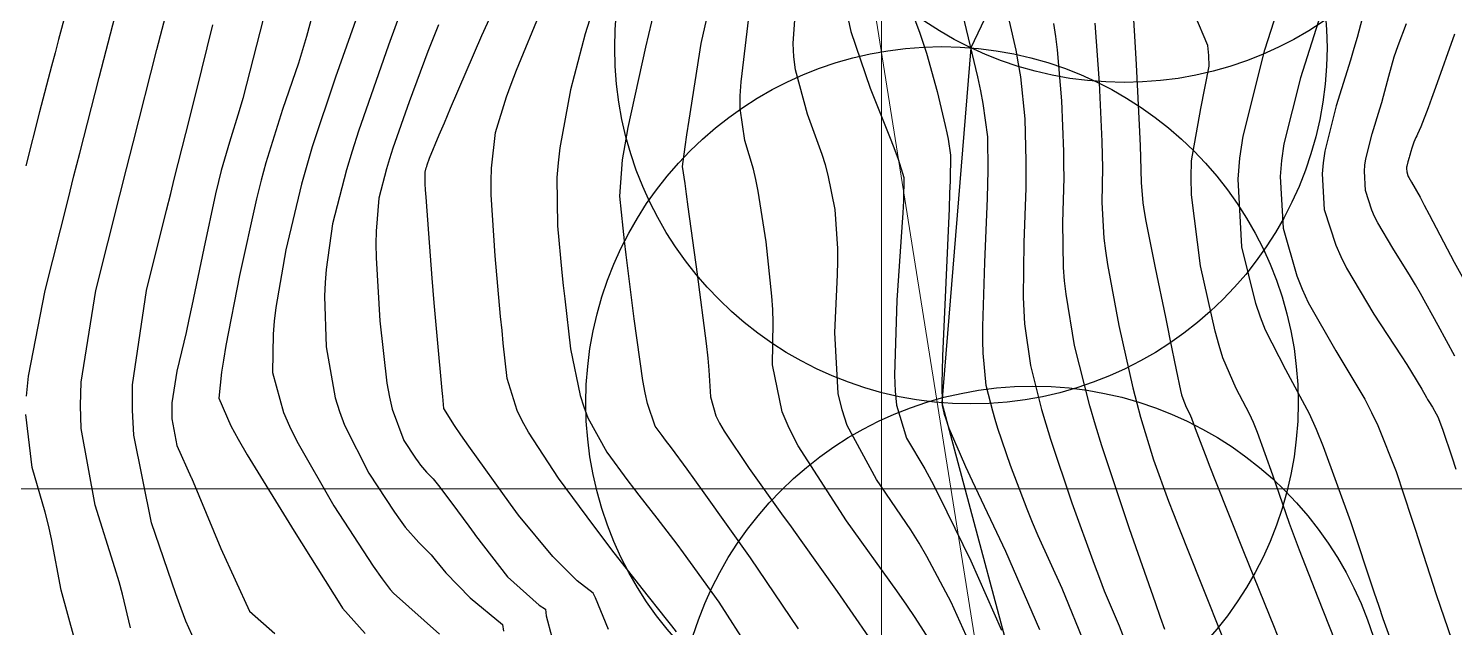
# Model space of a CAD drawing. Header units: metres. Extents: x 837117 to 838477, y 1189012 to 1191015.
# Drawn here: x 838007.1 to 838123.2, y 1190202.6 to 1190251.3 of the extents above; entities that cross this region are included whole.
import ezdxf

# ---------------------------------------------------------------- set-up
doc = ezdxf.new("R2010")
doc.units = ezdxf.units.M
doc.header["$LTSCALE"] = 0.3
for name, color, linetype in [('CIRCULOS', 60, 'Continuous'), ('COTAS 10', 1, 'Continuous'), ('COTAS INT', 252, 'Continuous'), ('LINEA_DE_CEROS', 61, 'Continuous')]:
    doc.layers.add(name, color=color, linetype=linetype)
doc.layers.add('COORD', color=7, linetype='Continuous', lineweight=20)
doc.layers.add('Linea_Tendencia', color=51, linetype='Continuous', lineweight=20)

msp = doc.modelspace()

# ---------------------------------------------------------------- linework, layer by layer
at = {"layer": 'CIRCULOS'}
for centre in [(838096.262, 1190275.953), (838083.789, 1190249.773), (838081.438, 1190220.868), (838088.84, 1190193.225)]:
    msp.add_circle(centre, 29, dxfattribs=at)
at = {"layer": 'COORD'}
for p, q in [((838076.514, 1189013.872), (838076.514, 1191013.872)), ((837476.514, 1190213.872), (838476.514, 1190213.872))]:
    msp.add_line(p, q, dxfattribs=at)
at = {"layer": 'COTAS 10'}
for points, elevation in [([(838054.288, 1190202.408), (838053.234, 1190204.977), (838053.037, 1190205.372), (838051.72, 1190206.36), (838049.746, 1190208.336), (838046.954, 1190211.705), (838046.295, 1190212.611), (838042.908, 1190217.328), (838042.258, 1190218.256), (838041.733, 1190219.02), (838040.878, 1190220.413), (838040.782, 1190221.377), (838040.736, 1190221.87), (838040.681, 1190222.461), (838040.413, 1190225.413), (838040.098, 1190229.014), (838040.014, 1190230.014), (838039.931, 1190231.015), (838039.642, 1190234.642), (838039.428, 1190237.621), (838039.392, 1190238.214), (838039.367, 1190238.705), (838039.357, 1190239.642), (838039.447, 1190239.988), (838039.483, 1190240.106), (838039.524, 1190240.235), (838039.715, 1190240.782), (838040.503, 1190242.687), (838040.92, 1190243.672), (838041.425, 1190244.856), (838043.966, 1190250.782), (838047.123, 1190257.682)], 1720), ([(838118.121, 1190201.176), (838117.373, 1190203.27), (838117.033, 1190204.265), (838116.635, 1190205.439), (838114.717, 1190211.176), (838112.513, 1190217.279), (838111.935, 1190218.683), (838111.371, 1190219.963), (838109.449, 1190223.555), (838107.784, 1190226.782), (838107.381, 1190227.833), (838107.005, 1190228.951), (838105.856, 1190233.555), (838105.545, 1190239.089), (838105.695, 1190240.793), (838105.949, 1190242.572), (838107.719, 1190249.619), (838109.73, 1190255.876)], 1750), ([(838086.459, 1190253.987), (838087.445, 1190249.588), (838087.647, 1190248.48), (838087.819, 1190247.42), (838088.184, 1190243.987), (838088.272, 1190240.542), (838088.269, 1190239.474), (838088.255, 1190238.356), (838088.106, 1190233.909), (838088.05, 1190229.473), (838088.095, 1190228.363), (838088.165, 1190227.305), (838088.638, 1190223.909), (838089.546, 1190220.33), (838089.892, 1190219.156), (838090.278, 1190217.903), (838092.013, 1190212.716), (838093.819, 1190207.712), (838094.251, 1190206.574), (838094.653, 1190205.544), (838095.856, 1190202.716), (838096.83, 1190200.147)], 1740), ([(838026.155, 1190252.098), (838024.803, 1190246.799), (838024.494, 1190245.646), (838024.213, 1190244.63), (838023.43, 1190242.098), (838022.744, 1190239.769), (838022.524, 1190238.882), (838022.289, 1190237.889), (838021.333, 1190233.43), (838020.362, 1190228.766), (838020.119, 1190227.645), (838019.888, 1190226.597), (838019.144, 1190223.43), (838018.737, 1190220.869), (838018.716, 1190220.205), (838018.737, 1190219.56), (838019.144, 1190217.39), (838020.304, 1190214.791), (838020.323, 1190214.755), (838022.708, 1190208.994), (838025.063, 1190203.902), (838027.114, 1190202.077)], 1710), ([(838080.598, 1190201.261), (838079.251, 1190203.394), (838078.568, 1190204.391), (838077.75, 1190205.563), (838073.674, 1190211.261), (838069.735, 1190217.373), (838069.003, 1190218.807), (838068.427, 1190220.129), (838067.642, 1190223.968), (838067.702, 1190227.393), (838067.658, 1190228.453), (838067.589, 1190229.561), (838067.118, 1190233.968), (838066.462, 1190238.11), (838066.275, 1190239.052), (838066.087, 1190239.903), (838065.387, 1190242.238), (838065.002, 1190244.837), (838065.013, 1190245.856), (838065.073, 1190247.005), (838065.713, 1190252.238)], 1730)]:
    msp.add_lwpolyline(points, dxfattribs=dict(at, elevation=elevation))
at = {"layer": 'COTAS INT'}
for points, elevation in [([(838039.093, 1190257.466), (838036.362, 1190249.977), (838033.929, 1190242.994), (838033.402, 1190241.353), (838032.939, 1190239.84), (838031.798, 1190235.436), (838031.28, 1190231.729), (838031.209, 1190230.655), (838031.17, 1190229.56), (838031.291, 1190225.436), (838032.024, 1190221.267), (838032.37, 1190220.144), (838032.778, 1190219.035), (838034.769, 1190215.141), (838036.851, 1190211.957), (838037.316, 1190211.296), (838037.733, 1190210.73), (838038.838, 1190209.479), (838039.833, 1190208.485), (838040.181, 1190208.081), (838040.56, 1190207.622), (838041.028, 1190207.012), (838043.031, 1190204.977), (838045.664, 1190202.803), (838045.73, 1190202.276)], 1716), ([(838063.488, 1190257.557), (838061.81, 1190250.117), (838060.824, 1190243.874), (838060.639, 1190242.675), (838060.493, 1190241.706), (838060.281, 1190240.117), (838060.491, 1190238.715), (838060.611, 1190237.864), (838060.756, 1190236.812), (838061.505, 1190231.34), (838062.23, 1190225.681), (838062.362, 1190224.511), (838062.464, 1190223.512), (838062.581, 1190221.34), (838063.017, 1190219.807), (838063.32, 1190219.212), (838063.701, 1190218.542), (838065.734, 1190215.507), (838068.382, 1190211.832), (838069.15, 1190210.76), (838069.934, 1190209.664), (838072.893, 1190205.507), (838075.45, 1190201.815)], 1728), ([(838069.767, 1190202.465), (838065.839, 1190208.231), (838062.072, 1190213.527), (838061.313, 1190214.587), (838060.679, 1190215.471), (838059.415, 1190217.194), (838058.93, 1190217.814), (838058.787, 1190218.002), (838058.64, 1190218.197), (838058.076, 1190218.963), (838057.454, 1190220.797), (838057.271, 1190221.667), (838057.083, 1190222.693), (838056.365, 1190227.704), (838055.73, 1190232.907), (838055.595, 1190234.055), (838055.477, 1190235.076), (838055.2, 1190237.704), (838055.427, 1190240.657), (838055.628, 1190241.882), (838055.887, 1190243.285), (838057.323, 1190249.826), (838058.802, 1190256.042)], 1726), ([(838015.357, 1190202.531), (838014.718, 1190205.27), (838014.431, 1190206.296), (838014.096, 1190207.438), (838012.49, 1190212.531), (838011.33, 1190218.768), (838011.277, 1190220.633), (838011.34, 1190222.556), (838012.536, 1190230), (838014.488, 1190237.776), (838015.028, 1190239.91), (838015.568, 1190242.035), (838017.515, 1190249.64), (838019.094, 1190255.767)], 1706), ([(838010.616, 1190254.569), (838009.505, 1190250.449), (838009.214, 1190249.354), (838008.929, 1190248.28), (838007.961, 1190244.569), (838006.837, 1190240.158)], 1702), ([(838030.778, 1190254.736), (838029.691, 1190250.695), (838029.367, 1190249.604), (838029.033, 1190248.526), (838027.745, 1190244.736), (838026.385, 1190240.409), (838026.005, 1190238.992), (838025.625, 1190237.48), (838024.24, 1190231.23), (838023.134, 1190225.518), (838022.929, 1190224.345), (838022.768, 1190223.35), (838022.555, 1190221.23), (838023.541, 1190218.984), (838024.137, 1190217.908), (838024.872, 1190216.636), (838028.692, 1190210.402), (838032.545, 1190204.277), (838032.628, 1190204.145), (838034.473, 1190202.079)], 1712), ([(838083.64, 1190201.364), (838082.193, 1190204.622), (838080.215, 1190208.357), (838079.575, 1190209.433), (838078.895, 1190210.526), (838076.107, 1190214.622), (838073.73, 1190219.021), (838073.31, 1190220.305), (838072.992, 1190221.617), (838072.704, 1190226.597), (838072.941, 1190231.273), (838072.955, 1190232.395), (838072.947, 1190233.442), (838072.731, 1190236.597), (838072.167, 1190239.408), (838071.94, 1190240.239), (838071.682, 1190241.092), (838070.493, 1190244.358), (838069.512, 1190247.969), (838069.386, 1190249.038), (838069.322, 1190250.137), (838069.617, 1190254.358)], 1732), ([(838078.6, 1190253.765), (838079.641, 1190250.969), (838079.91, 1190250.157), (838080.17, 1190249.329), (838081.039, 1190246.204), (838081.702, 1190243.446), (838081.832, 1190242.85), (838081.939, 1190242.326), (838082.133, 1190241.039), (838082.1, 1190238.951), (838082.063, 1190237.923), (838082.016, 1190236.699), (838081.745, 1190230.651), (838081.488, 1190224.664), (838081.448, 1190223.477), (838081.421, 1190222.495), (838081.44, 1190220.651), (838081.591, 1190220.055), (838081.649, 1190219.859), (838081.713, 1190219.651), (838082.002, 1190218.786), (838082.91, 1190216.674), (838083.364, 1190215.679), (838083.906, 1190214.506), (838086.597, 1190208.786), (838089.383, 1190202.401)], 1736), ([(838096.919, 1190253.948), (838097.26, 1190248.408), (838097.531, 1190242.928), (838097.578, 1190241.801), (838097.615, 1190240.843), (838097.647, 1190238.795), (838097.795, 1190237.155), (838097.905, 1190236.455), (838098.044, 1190235.648), (838098.795, 1190231.846), (838099.63, 1190227.838), (838099.823, 1190226.9), (838099.999, 1190226.038), (838100.497, 1190223.549), (838100.86, 1190221.863), (838100.951, 1190221.508), (838101.039, 1190221.202), (838101.321, 1190220.497), (838101.589, 1190219.995), (838101.668, 1190219.816), (838101.749, 1190219.62), (838102.057, 1190218.767), (838102.857, 1190216.646), (838103.248, 1190215.65), (838103.712, 1190214.477), (838106.001, 1190208.767), (838108.476, 1190202.6), (838109.057, 1190201.14)], 1746), ([(838059.809, 1190202.218), (838059.436, 1190202.698), (838059.009, 1190203.243), (838057.025, 1190205.739), (838054.565, 1190208.889), (838053.837, 1190209.845), (838053.09, 1190210.838), (838050.222, 1190214.729), (838047.757, 1190218.485), (838047.262, 1190219.393), (838046.85, 1190220.244), (838046.04, 1190222.843), (838045.719, 1190225.731), (838045.614, 1190226.765), (838045.502, 1190227.9), (838045.042, 1190232.843), (838044.741, 1190237.793), (838044.729, 1190238.931), (838044.749, 1190239.969), (838045.081, 1190242.882), (838045.981, 1190245.788), (838046.359, 1190246.823), (838046.793, 1190247.957), (838048.827, 1190252.882)], 1722), ([(838116.032, 1190253.599), (838115.247, 1190250.626), (838114.986, 1190249.718), (838114.708, 1190248.773), (838113.546, 1190245.055), (838112.616, 1190241.352), (838112.483, 1190240.417), (838112.404, 1190239.521), (838112.567, 1190236.613), (838113.502, 1190233.691), (838113.908, 1190232.786), (838114.379, 1190231.84), (838116.613, 1190228.078), (838118.824, 1190224.687), (838119.279, 1190223.976), (838119.667, 1190223.363), (838120.504, 1190221.968), (838120.879, 1190221.286), (838120.975, 1190221.122), (838121.069, 1190220.969), (838121.381, 1190220.504), (838121.689, 1190219.978), (838121.78, 1190219.787), (838121.874, 1190219.575), (838122.234, 1190218.643), (838122.959, 1190216.463), (838123.283, 1190215.464)], 1754), ([(838006.902, 1190221.4), (838007.062, 1190223.027), (838008.412, 1190230), (838010.274, 1190237.425), (838010.757, 1190239.337), (838011.226, 1190241.186), (838012.801, 1190247.347), (838014.104, 1190252.381)], 1704), ([(838020.841, 1190200.907), (838019.864, 1190203.087), (838019.481, 1190204.102), (838019.049, 1190205.297), (838017.082, 1190211.101), (838015.627, 1190218.239), (838015.518, 1190220.275), (838015.536, 1190222.337), (838016.66, 1190230), (838018.296, 1190236.55), (838018.637, 1190237.91), (838018.929, 1190239.074), (838019.577, 1190241.64), (838020.161, 1190243.955), (838020.413, 1190244.96), (838020.703, 1190246.123), (838022.073, 1190251.64)], 1708), ([(838033.854, 1190252.422), (838032.06, 1190247.375), (838030.159, 1190241.708), (838029.706, 1190240.177), (838029.283, 1190238.663), (838028.019, 1190233.333), (838027.207, 1190228.623), (838027.069, 1190227.5), (838026.969, 1190226.455), (838026.923, 1190223.333), (838027.81, 1190220.082), (838028.299, 1190218.955), (838028.892, 1190217.729), (838031.911, 1190212.486), (838035.13, 1190207.562), (838035.849, 1190206.539), (838036.494, 1190205.664), (838036.767, 1190205.355), (838040.53, 1190202.013)], 1714), ([(838040.435, 1190251.644), (838040.007, 1190250.569), (838039.579, 1190249.476), (838038.039, 1190245.379), (838036.727, 1190241.614), (838036.443, 1190240.73), (838036.193, 1190239.914), (838035.578, 1190237.539), (838035.353, 1190234.834), (838035.349, 1190233.809), (838035.37, 1190232.665), (838035.659, 1190227.539), (838036.238, 1190222.453), (838036.442, 1190221.334), (838036.665, 1190220.34), (838037.628, 1190217.796), (838038.572, 1190216.352), (838038.783, 1190216.052), (838038.972, 1190215.795), (838039.473, 1190215.228), (838040.006, 1190214.667), (838040.215, 1190214.414), (838040.451, 1190214.119), (838041.524, 1190212.701), (838042.913, 1190210.813), (838043.347, 1190210.222), (838043.466, 1190210.06), (838046.059, 1190206.689), (838048.626, 1190204.384), (838049.153, 1190204.055), (838049.219, 1190203.528), (838050.141, 1190200.037)], 1718), ([(838052.724, 1190252.031), (838052.391, 1190250.915), (838051.202, 1190246.354), (838050.318, 1190241.627), (838050.178, 1190240.407), (838050.084, 1190239.225), (838050.121, 1190235.273), (838050.49, 1190231.488), (838050.604, 1190230.41), (838050.724, 1190229.319), (838051.202, 1190225.273), (838051.967, 1190221.468), (838052.267, 1190220.53), (838052.605, 1190219.641), (838054.149, 1190216.846), (838055.865, 1190214.518), (838056.312, 1190213.924), (838056.748, 1190213.351), (838058.22, 1190211.467), (838059.844, 1190209.357), (838060.374, 1190208.643), (838060.94, 1190207.872), (838063.278, 1190204.621), (838065.748, 1190200.77)], 1724), ([(838073.759, 1190252.219), (838074.022, 1190251.1), (838075.599, 1190246.479), (838077.278, 1190242.28), (838077.605, 1190241.426), (838077.873, 1190240.706), (838078.344, 1190239.225), (838078.305, 1190237.322), (838078.252, 1190236.337), (838078.18, 1190235.154), (838077.765, 1190229.225), (838077.558, 1190223.106), (838077.616, 1190221.802), (838077.726, 1190220.668), (838078.54, 1190217.983), (838080.04, 1190215.489), (838080.582, 1190214.475), (838081.178, 1190213.32), (838083.788, 1190207.983), (838086.287, 1190202.356)], 1734), ([(838093.153, 1190201.026), (838091.227, 1190205.751), (838089.279, 1190210.025), (838088.807, 1190211.127), (838088.364, 1190212.193), (838087.007, 1190215.751), (838085.996, 1190218.777), (838085.77, 1190219.508), (838085.569, 1190220.193), (838085.039, 1190222.28), (838084.793, 1190224.9), (838084.771, 1190225.92), (838084.769, 1190227.068), (838084.926, 1190232.28), (838085.135, 1190237.528), (838085.166, 1190238.698), (838085.186, 1190239.747), (838085.158, 1190242.513), (838084.786, 1190245.244), (838084.588, 1190246.269), (838084.348, 1190247.412), (838083.14, 1190252.513)], 1738), ([(838099.582, 1190202.404), (838099.234, 1190203.385), (838098.815, 1190204.573), (838096.7, 1190210.59), (838094.443, 1190217.366), (838093.934, 1190219.032), (838093.475, 1190220.607), (838092.237, 1190225.537), (838091.537, 1190229.709), (838091.418, 1190230.806), (838091.331, 1190231.878), (838091.286, 1190235.537), (838091.375, 1190239.185), (838091.372, 1190240.25), (838091.358, 1190241.337), (838091.209, 1190245.461), (838090.852, 1190249.596), (838090.707, 1190250.691), (838090.542, 1190251.764)], 1742), ([(838093.886, 1190251.772), (838094.235, 1190246.934), (838094.444, 1190242.132), (838094.475, 1190241.025), (838094.495, 1190240.014), (838094.466, 1190237.166), (838094.612, 1190234.282), (838094.742, 1190233.249), (838094.909, 1190232.114), (838095.836, 1190227.166), (838096.987, 1190222.071), (838097.296, 1190220.843), (838097.602, 1190219.695), (838098.67, 1190216.208), (838099.891, 1190212.868), (838100.293, 1190211.812), (838100.723, 1190210.699), (838102.503, 1190206.208), (838104.435, 1190201.374)], 1744), ([(838113.465, 1190201.475), (838112.061, 1190204.972), (838110.543, 1190208.874), (838110.141, 1190209.957), (838109.746, 1190211.042), (838108.387, 1190214.972), (838107.131, 1190218.449), (838106.802, 1190219.249), (838106.48, 1190219.979), (838105.385, 1190222.026), (838104.307, 1190224.525), (838103.997, 1190225.539), (838103.682, 1190226.693), (838102.501, 1190232.026), (838101.763, 1190237.787), (838101.728, 1190239.212), (838101.766, 1190240.562), (838102.512, 1190244.821), (838103.183, 1190248.29), (838103.174, 1190249.143), (838103.08, 1190249.949), (838102.037, 1190252.468)], 1748), ([(838112.251, 1190252.458), (838110.633, 1190247.337), (838109.282, 1190241.962), (838109.089, 1190240.605), (838108.974, 1190239.305), (838109.212, 1190235.084), (838110.327, 1190231.208), (838110.765, 1190230.126), (838111.26, 1190229.04), (838113.512, 1190225.084), (838115.86, 1190221.156), (838116.414, 1190220.088), (838116.926, 1190219.028), (838118.428, 1190215.267), (838119.676, 1190211.479), (838120.027, 1190210.401), (838120.38, 1190209.31), (838121.679, 1190205.267), (838122.944, 1190201.541)], 1752), ([(838123.19, 1190224.671), (838121.83, 1190227.148), (838120.393, 1190229.778), (838119.993, 1190230.47), (838119.593, 1190231.147), (838118.142, 1190233.46), (838116.917, 1190235.524), (838116.659, 1190236.043), (838116.435, 1190236.539), (838115.923, 1190238.142), (838115.833, 1190239.737), (838115.877, 1190240.229), (838115.95, 1190240.742), (838116.46, 1190242.773), (838117.097, 1190244.813), (838117.25, 1190245.331), (838117.393, 1190245.829), (838117.823, 1190247.46), (838118.264, 1190249.029), (838118.414, 1190249.489), (838118.574, 1190249.959), (838119.253, 1190251.748)], 1756), ([(838123.172, 1190250.896), (838121.631, 1190246.531), (838121.31, 1190245.642), (838121.036, 1190244.891), (838120.429, 1190243.334), (838120.157, 1190242.744), (838120.094, 1190242.603), (838120.035, 1190242.471), (838119.868, 1190242.079), (838119.748, 1190241.762), (838119.719, 1190241.679), (838119.693, 1190241.598), (838119.615, 1190241.32), (838119.539, 1190241.031), (838119.513, 1190240.943), (838119.486, 1190240.852), (838119.374, 1190240.491), (838119.283, 1190240.131), (838119.27, 1190240.04), (838119.263, 1190239.954), (838119.279, 1190239.671), (838119.369, 1190239.388), (838119.409, 1190239.3), (838119.454, 1190239.208), (838119.671, 1190238.843), (838120.362, 1190237.606), (838120.707, 1190236.964), (838121.118, 1190236.193), (838123.156, 1190232.328), (838125.502, 1190228.056)], 1758), ([(838010.813, 1190201.648), (838009.728, 1190205.598), (838008.925, 1190209.799), (838008.674, 1190210.897), (838008.411, 1190211.967), (838007.361, 1190215.598), (838006.834, 1190219.904)], 1704)]:
    msp.add_lwpolyline(points, dxfattribs=dict(at, elevation=elevation))
at = {"layer": 'LINEA_DE_CEROS'}
msp.add_lwpolyline([(838092.837, 1190304.75), (838096.262, 1190275.953), (838083.789, 1190249.773), (838081.438, 1190220.868), (838088.84, 1190193.225), (838085.101, 1190164.467), (838086.023, 1190135.482), (838079.276, 1190107.277), (838079.07, 1190078.492), (838095.957, 1190054.916), (838068.362, 1190063.832), (838047.476, 1190083.952), (838032.784, 1190109.009), (838005.825, 1190119.695)], dxfattribs=at)
at = {"layer": 'Linea_Tendencia'}
msp.add_lwpolyline([(838041.852, 1190952.651), (838165.343, 1190589.154), (838075.416, 1190256.306), (838109.489, 1190042.064), (837622.868, 1190250.641), (837754.279, 1189827.032), (837723.495, 1189335.311)], dxfattribs=at)

doc.saveas('drawing.dxf')
